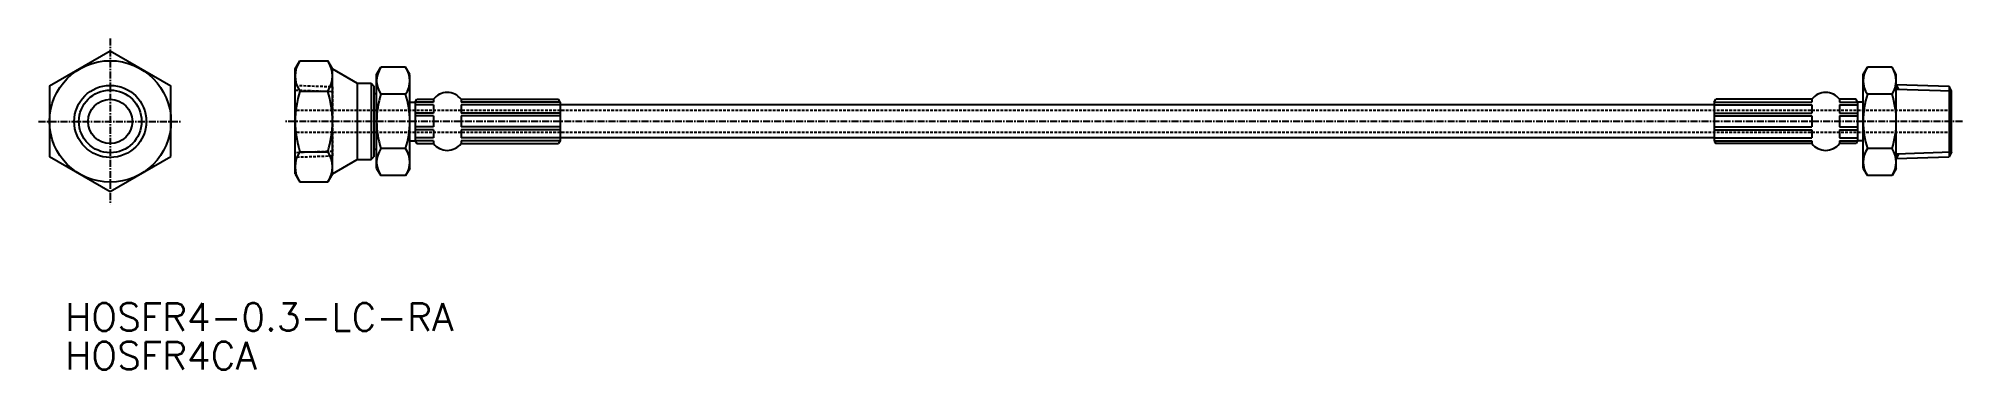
# Model space of a CAD drawing. Extents: x 39 to 387, y 104 to 163.
import ezdxf
from ezdxf.enums import TextEntityAlignment as Align

# ---------------------------------------------------------------- set-up
doc = ezdxf.new("R2010")
doc.units = 0
doc.linetypes.add('CENTER', pattern=[2, 1.25, -0.25, 0.25, -0.25])
doc.linetypes.add('DASHED', pattern=[0.75, 0.5, -0.25])
doc.layers.get('0').update_dxf_attribs({"linetype": 'CONTINUOUS'})
doc.layers.add('CENTER', color=1, linetype='CENTER')
doc.styles.get("Standard").update_dxf_attribs({"font": 'txt.shx', "bigfont": 'extfont.shx'})

msp = doc.modelspace()

# ---------------------------------------------------------------- linework, layer by layer
at = {"color": 7, "linetype": 'CONTINUOUS'}
for p, q in [((85.24, 157.98), (86.09, 159.45)), ((85.24, 138.98), (85.24, 157.98)), ((86.09, 159.45), (91.14, 159.45)), ((91.99, 157.98), (91.14, 159.45)), ((91.99, 138.98), (91.99, 157.98)), ((91.99, 157.98), (96.49, 155.39)), ((99.99, 156.98), (100.75, 158.3)), ((99.99, 139.98), (99.99, 156.98)), ((99.99, 139.98), (99.99, 156.98)), ((105.23, 158.3), (100.75, 158.3)), ((105.99, 156.98), (105.23, 158.3)), ((105.99, 139.98), (105.99, 156.98)), ((369.24, 156.98), (370, 158.3)), ((369.24, 139.98), (369.24, 156.98)), ((369.24, 139.98), (369.24, 156.98)), ((374.48, 158.3), (370, 158.3)), ((375.24, 156.98), (374.48, 158.3)), ((375.24, 139.98), (375.24, 156.98)), ((86.09, 153.97), (91.14, 153.97)), ((96.49, 155.39), (98.99, 155.39)), ((96.49, 155.39), (96.49, 141.58)), ((98.99, 155.39), (98.99, 141.58)), ((98.99, 155.39), (99.49, 154.89)), ((99.49, 154.89), (99.49, 142.08)), ((99.99, 153.48), (99.49, 153.48)), ((105.23, 153.39), (100.75, 153.39)), ((374.48, 153.39), (370, 153.39)), ((375.24, 155.19), (384.79, 154.89)), ((385.24, 154.02), (384.79, 154.89)), ((384.79, 154.89), (384.79, 142.08)), ((385.24, 142.95), (385.24, 154.02)), ((105.99, 151.98), (106.99, 151.98)), ((106.99, 151.98), (107.28, 152.48)), ((110.28, 151.98), (106.99, 151.98)), ((106.99, 151.98), (106.99, 144.98)), ((110.28, 151.48), (106.99, 151.48)), ((110.28, 149.98), (106.99, 149.98)), ((107.28, 152.48), (110.28, 152.48)), ((110.28, 152.48), (110.28, 151.98)), ((110.28, 151.48), (110.28, 149.98)), ((115.28, 152.48), (132.95, 152.48)), ((115.28, 152.48), (115.28, 151.98)), ((133.24, 151.98), (115.28, 151.98)), ((115.28, 151.48), (115.28, 149.98)), ((133.24, 151.48), (115.28, 151.48)), ((133.24, 149.98), (115.28, 149.98)), ((133.24, 151.98), (132.95, 152.48)), ((133.24, 151.98), (133.24, 144.98)), ((342.24, 151.48), (133.24, 151.48)), ((342.24, 151.98), (342.53, 152.48)), ((342.24, 151.98), (342.24, 144.98)), ((342.24, 151.98), (359.95, 151.98)), ((342.24, 151.48), (359.95, 151.48)), ((342.24, 149.98), (359.95, 149.98)), ((359.95, 152.48), (342.53, 152.48)), ((359.95, 152.48), (359.95, 151.98)), ((359.95, 151.48), (359.95, 149.98)), ((367.95, 152.48), (364.95, 152.48)), ((364.95, 152.48), (364.95, 151.98)), ((364.95, 151.98), (368.24, 151.98)), ((364.95, 151.48), (368.24, 151.48)), ((364.95, 151.48), (364.95, 149.98)), ((364.95, 149.98), (368.24, 149.98)), ((368.24, 151.98), (367.95, 152.48)), ((369.24, 151.98), (368.24, 151.98)), ((368.24, 151.98), (368.24, 144.98)), ((110.28, 149.48), (106.99, 149.48)), ((110.28, 147.48), (106.99, 147.48)), ((110.28, 146.98), (106.99, 146.98)), ((110.28, 149.48), (110.28, 147.48)), ((110.28, 146.98), (110.28, 145.48)), ((115.28, 149.48), (115.28, 147.48)), ((133.24, 149.48), (115.28, 149.48)), ((133.24, 147.48), (115.28, 147.48)), ((115.28, 146.98), (115.28, 145.48)), ((133.24, 146.98), (115.28, 146.98)), ((342.24, 149.48), (359.95, 149.48)), ((342.24, 147.48), (359.95, 147.48)), ((342.24, 146.98), (359.95, 146.98)), ((359.95, 149.48), (359.95, 147.48)), ((359.95, 146.98), (359.95, 145.48)), ((364.95, 149.48), (368.24, 149.48)), ((364.95, 149.48), (364.95, 147.48)), ((364.95, 147.48), (368.24, 147.48)), ((364.95, 146.98), (368.24, 146.98)), ((364.95, 146.98), (364.95, 145.48)), ((86.09, 143), (91.14, 143)), ((99.49, 143.48), (99.99, 143.48)), ((105.23, 143.58), (100.75, 143.58)), ((105.99, 144.98), (106.99, 144.98)), ((110.28, 145.48), (106.99, 145.48)), ((110.28, 144.98), (106.99, 144.98)), ((106.99, 144.98), (107.28, 144.48)), ((107.28, 144.48), (110.28, 144.48)), ((110.28, 144.98), (110.28, 144.48)), ((133.24, 145.48), (115.28, 145.48)), ((115.28, 144.98), (115.28, 144.48)), ((133.24, 144.98), (115.28, 144.98)), ((115.28, 144.48), (132.95, 144.48)), ((133.24, 144.98), (132.95, 144.48)), ((342.24, 145.48), (133.24, 145.48)), ((342.24, 145.48), (359.95, 145.48)), ((342.24, 144.98), (342.53, 144.48)), ((342.24, 144.98), (359.95, 144.98)), ((359.95, 144.48), (342.53, 144.48)), ((359.95, 144.98), (359.95, 144.48)), ((364.95, 145.48), (368.24, 145.48)), ((364.95, 144.98), (368.24, 144.98)), ((364.95, 144.98), (364.95, 144.48)), ((367.95, 144.48), (364.95, 144.48)), ((368.24, 144.98), (367.95, 144.48)), ((369.24, 144.98), (368.24, 144.98)), ((374.48, 143.58), (370, 143.58)), ((385.24, 142.95), (384.79, 142.08)), ((91.99, 138.98), (96.49, 141.58)), ((96.49, 141.58), (98.99, 141.58)), ((98.99, 141.58), (99.49, 142.08)), ((99.99, 139.98), (100.75, 138.67)), ((105.99, 139.98), (105.23, 138.67)), ((369.24, 139.98), (370, 138.67)), ((375.24, 139.98), (374.48, 138.67)), ((375.24, 141.78), (384.79, 142.08)), ((85.24, 138.98), (86.09, 137.52)), ((86.09, 137.52), (91.14, 137.52)), ((91.99, 138.98), (91.14, 137.52)), ((105.23, 138.67), (100.75, 138.67)), ((374.48, 138.67), (370, 138.67))]:
    msp.add_line(p, q, dxfattribs=at)
at = {"color": 3, "linetype": 'DASHED'}
for p, q in [((85.24, 155.02), (91.99, 154.77)), ((85.24, 154.16), (91.99, 153.91)), ((91.99, 154.77), (91.99, 142.2)), ((385.24, 150.48), (85.24, 150.48)), ((385.24, 146.48), (85.24, 146.48)), ((91.99, 143.06), (85.24, 142.81)), ((91.99, 142.2), (85.24, 141.95))]:
    msp.add_line(p, q, dxfattribs=at)
at = {"color": 3, "linetype": 'CONTINUOUS'}
for p, q in [((375.69, 154.32), (375.24, 155.19)), ((375.24, 154.33), (385.24, 154.02)), ((375.24, 142.64), (385.24, 142.95)), ((375.69, 142.65), (375.24, 141.78))]:
    msp.add_line(p, q, dxfattribs=at)
at = {"color": 7, "linetype": 'CONTINUOUS'}
msp.add_lwpolyline([(62.74, 142.13), (62.74, 154.84), (51.74, 161.19), (40.74, 154.84), (40.74, 142.13), (51.74, 135.78)], close=True, dxfattribs=at)
for radius in [11, 6.53, 4]:
    msp.add_circle((51.74, 148.48), radius, dxfattribs=at)
at = {"color": 3, "linetype": 'CONTINUOUS'}
msp.add_circle((51.74, 148.48), 5.68, dxfattribs=at)
at = {"color": 7, "linetype": 'CONTINUOUS'}
for centre, radius, start, end in [((90.09, 156.71), 4.86, 145.6158, 214.3842), ((87.13, 156.71), 4.86, 325.6158, 34.3842), ((104.33, 155.85), 4.34, 145.6157, 214.3843), ((101.64, 155.85), 4.34, 325.6157, 34.3843), ((373.58, 155.85), 4.34, 145.6157, 214.3843), ((370.89, 155.85), 4.34, 325.6157, 34.3843), ((103.39, 148.48), 18.15, 162.412, 197.588), ((73.84, 148.48), 18.15, 342.412, 17.588), ((116.23, 148.48), 16.24, 162.412, 197.588), ((89.75, 148.48), 16.24, 342.412, 17.588), ((112.78, 150.61), 3.12, 36.8699, 143.1301), ((362.45, 150.61), 3.12, 36.8699, 143.1301), ((385.48, 148.48), 16.24, 162.412, 197.588), ((359, 148.48), 16.24, 342.412, 17.588), ((90.09, 140.26), 4.86, 145.6158, 214.3842), ((87.13, 140.26), 4.86, 325.6158, 34.3842), ((104.33, 141.12), 4.34, 145.6157, 214.3843), ((101.64, 141.12), 4.34, 325.6157, 34.3843), ((112.78, 146.36), 3.12, 216.8699, 323.1301), ((362.45, 146.36), 3.12, 216.8699, 323.1301), ((373.58, 141.12), 4.34, 145.6157, 214.3843), ((370.89, 141.12), 4.34, 325.6157, 34.3843)]:
    msp.add_arc(centre, radius, start, end, dxfattribs=at)
at = {"layer": 'CENTER', "color": 1, "linetype": 'CENTER'}
for p, q in [((51.74, 163.5), (51.74, 133.47)), ((38.74, 148.48), (64.74, 148.48)), ((387.24, 148.48), (83.24, 148.48))]:
    msp.add_line(p, q, dxfattribs=at)

# ---------------------------------------------------------------- texts
at = {"color": 7, "linetype": 'CONTINUOUS'}
for s, p in [('HOSFR4-0.3-LC-RA', (43.57, 113.06)), ('HOSFR4CA', (43.57, 106.06))]:
    msp.add_text(s, height=5, dxfattribs=at).set_placement(p, align=Align.MIDDLE_LEFT)

doc.saveas('drawing.dxf')
